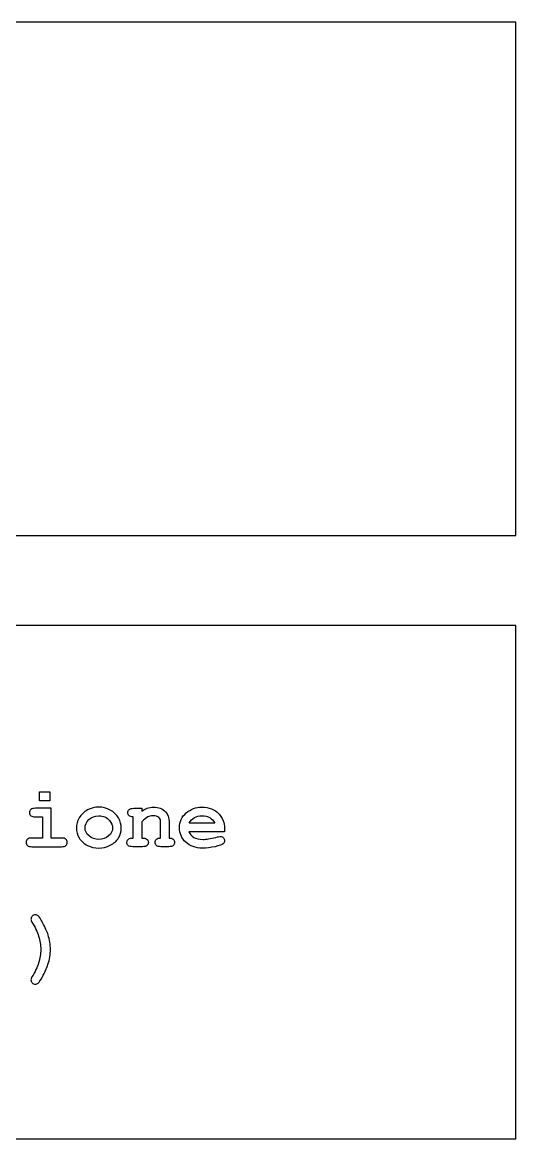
# Model space of a CAD drawing. Header units: millimetres. Extents: x -266 to -166, y 169 to 375.
# Drawn here: x -204.5 to -166, y 169 to 256 of the extents above; entities that cross this region are included whole.
import ezdxf

# ---------------------------------------------------------------- set-up
doc = ezdxf.new("R2010")
doc.units = ezdxf.units.MM
doc.header["$MEASUREMENT"] = 0
doc.layers.add('incisione', color=6, linetype='Continuous', true_color=0xff00ff)
doc.layers.add('taglio', color=178, linetype='Continuous', true_color=0x000000)

msp = doc.modelspace()

# ---------------------------------------------------------------- linework, layer by layer
at = {"layer": 'incisione'}
msp.add_lwpolyline([(-202.337, 196.034), (-202.337, 195.318), (-203.142, 195.318), (-203.142, 196.034)], close=True, dxfattribs=at)
for points, knots in [([(-202.244, 194.75), (-202.244, 193.977), (-202.244, 193.203), (-202.244, 192.43), (-201.974, 192.43), (-201.703, 192.43), (-201.432, 192.43), (-201.27, 192.43), (-201.153, 192.399), (-201.084, 192.336), (-201.015, 192.273), (-200.98, 192.191), (-200.98, 192.09), (-200.98, 191.991), (-201.015, 191.91), (-201.084, 191.847), (-201.153, 191.785), (-201.27, 191.753), (-201.432, 191.753), (-202.199, 191.753), (-202.966, 191.753), (-203.733, 191.753), (-203.895, 191.753), (-204.012, 191.785), (-204.081, 191.847), (-204.15, 191.91), (-204.185, 191.992), (-204.185, 192.093), (-204.185, 192.192), (-204.15, 192.273), (-204.081, 192.336), (-204.012, 192.399), (-203.895, 192.43), (-203.733, 192.43), (-203.462, 192.43), (-203.191, 192.43), (-202.921, 192.43), (-202.921, 192.978), (-202.921, 193.526), (-202.921, 194.074), (-203.102, 194.074), (-203.284, 194.074), (-203.465, 194.074), (-203.626, 194.074), (-203.741, 194.105), (-203.812, 194.168), (-203.882, 194.23), (-203.917, 194.312), (-203.917, 194.413), (-203.917, 194.512), (-203.883, 194.593), (-203.814, 194.656), (-203.744, 194.719), (-203.628, 194.75), (-203.465, 194.75), (-203.058, 194.75), (-202.651, 194.75), (-202.244, 194.75)], [0, 0, 0, 0, 1, 1, 1, 2, 2, 2, 3, 3, 3, 4, 4, 4, 5, 5, 5, 6, 6, 6, 7, 7, 7, 8, 8, 8, 9, 9, 9, 10, 10, 10, 11, 11, 11, 12, 12, 12, 13, 13, 13, 14, 14, 14, 15, 15, 15, 16, 16, 16, 17, 17, 17, 18, 18, 18, 19, 19, 19, 19]), ([(-196.766, 193.196), (-196.766, 192.936), (-196.838, 192.685), (-196.982, 192.442), (-197.126, 192.198), (-197.34, 192.005), (-197.625, 191.861), (-197.91, 191.717), (-198.208, 191.645), (-198.518, 191.645), (-198.826, 191.645), (-199.121, 191.715), (-199.403, 191.857), (-199.684, 191.999), (-199.899, 192.192), (-200.046, 192.437), (-200.194, 192.681), (-200.267, 192.936), (-200.267, 193.202), (-200.267, 193.473), (-200.193, 193.739), (-200.043, 193.999), (-199.893, 194.26), (-199.678, 194.465), (-199.398, 194.615), (-199.117, 194.764), (-198.824, 194.839), (-198.518, 194.839), (-198.21, 194.839), (-197.914, 194.763), (-197.629, 194.61), (-197.344, 194.457), (-197.129, 194.251), (-196.983, 193.993), (-196.838, 193.734), (-196.766, 193.468), (-196.766, 193.196)], [0, 0, 0, 0, 1, 1, 1, 2, 2, 2, 3, 3, 3, 4, 4, 4, 5, 5, 5, 6, 6, 6, 7, 7, 7, 8, 8, 8, 9, 9, 9, 10, 10, 10, 11, 11, 11, 12, 12, 12, 12]), ([(-197.442, 193.192), (-197.442, 193.41), (-197.52, 193.61), (-197.677, 193.793), (-197.89, 194.039), (-198.171, 194.163), (-198.518, 194.163), (-198.824, 194.163), (-199.079, 194.065), (-199.284, 193.869), (-199.488, 193.673), (-199.591, 193.446), (-199.591, 193.189), (-199.591, 192.978), (-199.487, 192.78), (-199.281, 192.597), (-199.074, 192.413), (-198.82, 192.321), (-198.518, 192.321), (-198.215, 192.321), (-197.959, 192.413), (-197.752, 192.597), (-197.546, 192.78), (-197.442, 192.979), (-197.442, 193.192)], [0, 0, 0, 0, 1, 1, 1, 2, 2, 2, 3, 3, 3, 4, 4, 4, 5, 5, 5, 6, 6, 6, 7, 7, 7, 8, 8, 8, 8]), ([(-195.152, 194.75), (-195.366, 194.75), (-195.581, 194.75), (-195.795, 194.75), (-195.958, 194.75), (-196.074, 194.719), (-196.144, 194.656), (-196.213, 194.593), (-196.248, 194.512), (-196.248, 194.413), (-196.248, 194.314), (-196.213, 194.233), (-196.145, 194.169), (-196.077, 194.105), (-195.971, 194.074), (-195.828, 194.074), (-195.828, 193.526), (-195.828, 192.978), (-195.828, 192.43), (-196.002, 192.43), (-196.116, 192.413), (-196.168, 192.38), (-196.274, 192.312), (-196.327, 192.217), (-196.327, 192.093), (-196.327, 191.992), (-196.292, 191.91), (-196.223, 191.847), (-196.153, 191.785), (-196.037, 191.753), (-195.875, 191.753), (-195.618, 191.753), (-195.362, 191.753), (-195.106, 191.753), (-194.943, 191.753), (-194.827, 191.785), (-194.757, 191.847), (-194.688, 191.91), (-194.653, 191.991), (-194.653, 192.09), (-194.653, 192.218), (-194.707, 192.314), (-194.815, 192.38), (-194.866, 192.413), (-194.978, 192.43), (-195.152, 192.43), (-195.152, 192.849), (-195.152, 193.268), (-195.152, 193.687), (-194.971, 193.883), (-194.822, 194.011), (-194.705, 194.072), (-194.587, 194.132), (-194.45, 194.163), (-194.294, 194.163), (-194.087, 194.163), (-193.932, 194.119), (-193.828, 194.031), (-193.749, 193.962), (-193.71, 193.855), (-193.71, 193.707), (-193.71, 193.281), (-193.71, 192.856), (-193.71, 192.43), (-193.853, 192.43), (-193.958, 192.399), (-194.026, 192.336), (-194.095, 192.273), (-194.129, 192.192), (-194.129, 192.093), (-194.129, 191.992), (-194.094, 191.91), (-194.025, 191.847), (-193.955, 191.785), (-193.839, 191.753), (-193.677, 191.753), (-193.473, 191.753), (-193.27, 191.753), (-193.066, 191.753), (-192.903, 191.753), (-192.787, 191.785), (-192.718, 191.847), (-192.649, 191.91), (-192.614, 191.991), (-192.614, 192.09), (-192.614, 192.191), (-192.648, 192.273), (-192.716, 192.336), (-192.784, 192.399), (-192.89, 192.43), (-193.033, 192.43), (-193.033, 192.849), (-193.033, 193.268), (-193.033, 193.687), (-193.033, 194.009), (-193.125, 194.268), (-193.31, 194.466), (-193.543, 194.715), (-193.86, 194.839), (-194.261, 194.839), (-194.435, 194.839), (-194.596, 194.813), (-194.744, 194.76), (-194.893, 194.707), (-195.029, 194.628), (-195.152, 194.522), (-195.152, 194.598), (-195.152, 194.674), (-195.152, 194.75)], [-36, -36, -36, -36, -35, -35, -35, -34, -34, -34, -33, -33, -33, -32, -32, -32, -31, -31, -31, -30, -30, -30, -29, -29, -29, -28, -28, -28, -27, -27, -27, -26, -26, -26, -25, -25, -25, -24, -24, -24, -23, -23, -23, -22, -22, -22, -21, -21, -21, -20, -20, -20, -19, -19, -19, -18, -18, -18, -17, -17, -17, -16, -16, -16, -15, -15, -15, -14, -14, -14, -13, -13, -13, -12, -12, -12, -11, -11, -11, -10, -10, -10, -9, -9, -9, -8, -8, -8, -7, -7, -7, -6, -6, -6, -5, -5, -5, -4, -4, -4, -3, -3, -3, -2, -2, -2, -1, -1, -1, 0, 0, 0, 0]), ([(-188.713, 192.909), (-188.713, 193.004), (-188.713, 193.1), (-188.713, 193.196), (-188.713, 193.416), (-188.748, 193.609), (-188.818, 193.777), (-188.922, 194.016), (-189.053, 194.218), (-189.211, 194.38), (-189.323, 194.493), (-189.494, 194.597), (-189.724, 194.694), (-189.954, 194.791), (-190.207, 194.839), (-190.482, 194.839), (-190.939, 194.839), (-191.344, 194.69), (-191.695, 194.392), (-192.046, 194.094), (-192.221, 193.707), (-192.221, 193.232), (-192.221, 192.785), (-192.059, 192.409), (-191.734, 192.103), (-191.41, 191.797), (-190.977, 191.645), (-190.436, 191.645), (-190.121, 191.645), (-189.793, 191.681), (-189.452, 191.755), (-189.111, 191.829), (-188.897, 191.906), (-188.809, 191.988), (-188.743, 192.049), (-188.71, 192.124), (-188.71, 192.212), (-188.71, 192.309), (-188.74, 192.389), (-188.802, 192.453), (-188.864, 192.517), (-188.939, 192.549), (-189.03, 192.549), (-189.096, 192.549), (-189.215, 192.527), (-189.386, 192.483), (-189.802, 192.375), (-190.135, 192.321), (-190.386, 192.321), (-190.692, 192.321), (-190.935, 192.375), (-191.114, 192.483), (-191.293, 192.591), (-191.418, 192.733), (-191.488, 192.909), (-190.563, 192.909), (-189.638, 192.909), (-188.713, 192.909)], [-19, -19, -19, -19, -18, -18, -18, -17, -17, -17, -16, -16, -16, -15, -15, -15, -14, -14, -14, -13, -13, -13, -12, -12, -12, -11, -11, -11, -10, -10, -10, -9, -9, -9, -8, -8, -8, -7, -7, -7, -6, -6, -6, -5, -5, -5, -4, -4, -4, -3, -3, -3, -2, -2, -2, -1, -1, -1, 0, 0, 0, 0]), ([(-189.462, 193.585), (-189.565, 193.779), (-189.701, 193.923), (-189.868, 194.019), (-190.035, 194.115), (-190.234, 194.163), (-190.465, 194.163), (-190.694, 194.163), (-190.892, 194.115), (-191.059, 194.019), (-191.227, 193.923), (-191.363, 193.779), (-191.469, 193.585), (-190.8, 193.585), (-190.131, 193.585), (-189.462, 193.585)], [0, 0, 0, 0, 1, 1, 1, 2, 2, 2, 3, 3, 3, 4, 4, 4, 5, 5, 5, 5]), ([(-202.29, 183.741), (-202.29, 183.356), (-202.354, 182.966), (-202.482, 182.57), (-202.576, 182.279), (-202.723, 181.957), (-202.921, 181.603), (-203.064, 181.347), (-203.169, 181.19), (-203.238, 181.131), (-203.306, 181.071), (-203.382, 181.041), (-203.465, 181.041), (-203.562, 181.041), (-203.644, 181.074), (-203.71, 181.14), (-203.776, 181.207), (-203.809, 181.286), (-203.809, 181.378), (-203.809, 181.444), (-203.782, 181.52), (-203.729, 181.606), (-203.492, 181.995), (-203.318, 182.361), (-203.21, 182.702), (-203.101, 183.043), (-203.046, 183.389), (-203.046, 183.741), (-203.046, 184.091), (-203.101, 184.436), (-203.21, 184.777), (-203.318, 185.118), (-203.492, 185.484), (-203.729, 185.873), (-203.782, 185.961), (-203.809, 186.037), (-203.809, 186.101), (-203.809, 186.193), (-203.776, 186.273), (-203.71, 186.339), (-203.644, 186.405), (-203.562, 186.438), (-203.465, 186.438), (-203.384, 186.438), (-203.312, 186.411), (-203.251, 186.358), (-203.163, 186.284), (-203.046, 186.111), (-202.901, 185.84), (-202.692, 185.451), (-202.549, 185.131), (-202.472, 184.88), (-202.351, 184.49), (-202.29, 184.111), (-202.29, 183.741)], [0, 0, 0, 0, 1, 1, 1, 2, 2, 2, 3, 3, 3, 4, 4, 4, 5, 5, 5, 6, 6, 6, 7, 7, 7, 8, 8, 8, 9, 9, 9, 10, 10, 10, 11, 11, 11, 12, 12, 12, 13, 13, 13, 14, 14, 14, 15, 15, 15, 16, 16, 16, 17, 17, 17, 18, 18, 18, 18])]:
    msp.add_open_spline(points, degree=3, knots=knots, dxfattribs=at)
at = {"layer": 'taglio'}
for points in [[(-223.997, 256), (-266, 256), (-266, 216), (-166, 216), (-166, 256), (-208.003, 256)], [(-223.997, 209), (-266, 209), (-266, 169), (-166, 169), (-166, 209), (-208.003, 209)]]:
    msp.add_lwpolyline(points, dxfattribs=at)

doc.saveas('drawing.dxf')
